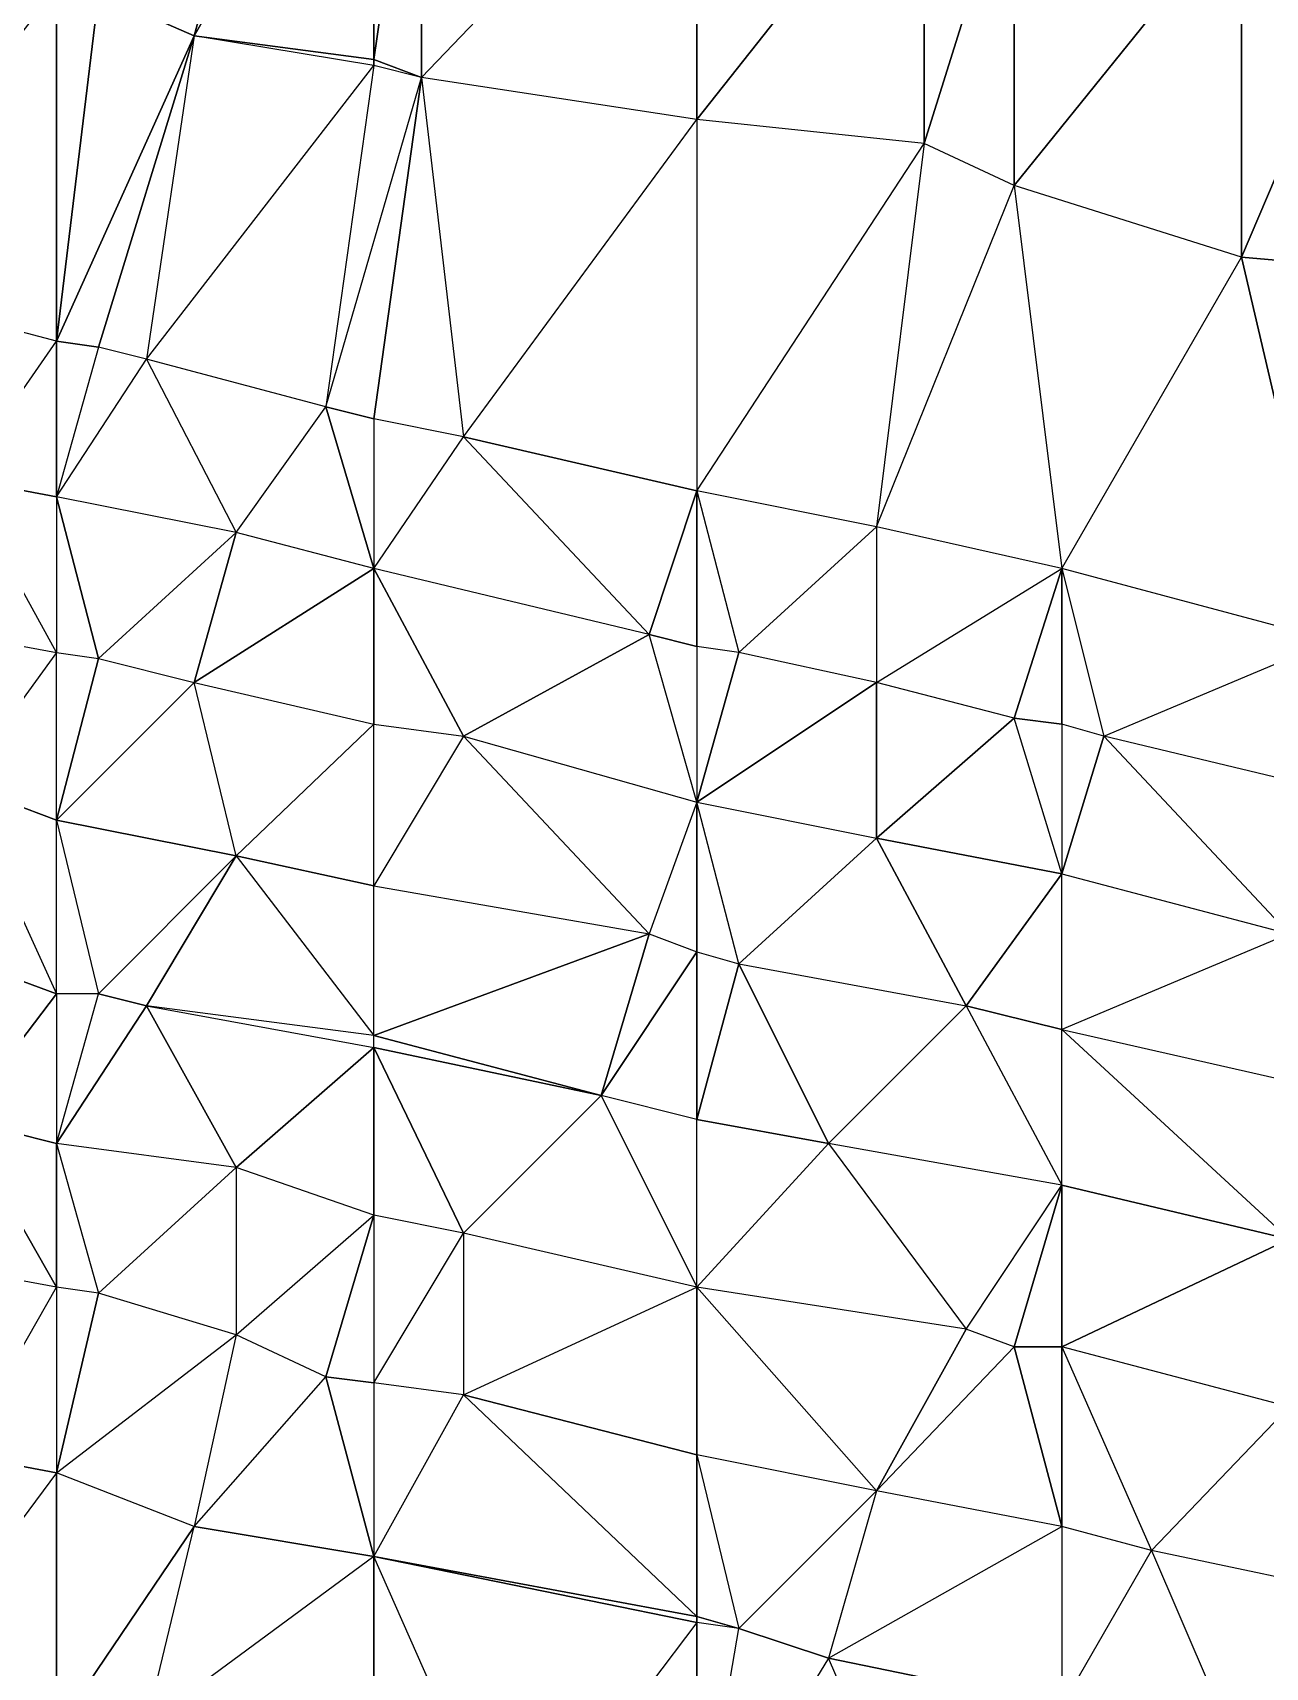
# Model space of a CAD drawing. Header units: metres. Extents: x 121.06818 to 121.07159, y 3.17836 to 3.18313.
# Drawn here: x 121.068493 to 121.068699, y 3.1799305 to 3.1802035 of the extents above; entities that cross this region are included whole.
import ezdxf

# ---------------------------------------------------------------- set-up
doc = ezdxf.new("R2010")
doc.units = ezdxf.units.M

msp = doc.modelspace()

# ---------------------------------------------------------------- linework, layer by layer
at = {"layer": 'DELAUNEY10015', "color": 252}
msp.add_3dface([(121.068634, 3.180095, 0.01012), (121.068665, 3.180114, 0.01013), (121.068634, 3.180121, 0.01013)], dxfattribs=at)
at = {"layer": 'DELAUNEY10033', "color": 252}
msp.add_3dface([(121.06855, 3.180114, 0.01012), (121.068527, 3.18012, 0.01012), (121.068542, 3.180141, 0.01013)], dxfattribs=at)
at = {"layer": 'DELAUNEY10034', "color": 252}
msp.add_3dface([(121.068611, 3.1801, 0.01012), (121.068634, 3.180121, 0.01013), (121.068604, 3.180127, 0.01013)], dxfattribs=at)
at = {"layer": 'DELAUNEY10035', "color": 252}
msp.add_3dface([(121.06871, 3.180102, 0.01013), (121.068665, 3.180114, 0.01013), (121.068695, 3.180166, 0.01015)], dxfattribs=at)
at = {"layer": 'DELAUNEY10052', "color": 252}
msp.add_3dface([(121.068497, 3.1801, 0.01011), (121.068481, 3.180129, 0.01012), (121.068497, 3.180126, 0.01012)], dxfattribs=at)
at = {"layer": 'DELAUNEY10053', "color": 252}
msp.add_3dface([(121.068504, 3.180099, 0.01011), (121.068527, 3.18012, 0.01012), (121.068497, 3.180126, 0.01012)], dxfattribs=at)
at = {"layer": 'DELAUNEY10054', "color": 252}
msp.add_3dface([(121.068596, 3.180103, 0.01012), (121.06855, 3.180114, 0.01012), (121.068565, 3.180136, 0.01013)], dxfattribs=at)
at = {"layer": 'DELAUNEY10055', "color": 252}
msp.add_3dface([(121.068665, 3.180114, 0.01013), (121.068634, 3.180121, 0.01013), (121.068657, 3.180178, 0.01015)], dxfattribs=at)
at = {"layer": 'DELAUNEY10082', "color": 252}
msp.add_3dface([(121.068497, 3.180126, 0.01012), (121.068481, 3.180129, 0.01012), (121.068497, 3.180152, 0.01013)], dxfattribs=at)
at = {"layer": 'DELAUNEY10083', "color": 252}
msp.add_3dface([(121.06855, 3.180114, 0.01012), (121.068565, 3.180136, 0.01013), (121.06855, 3.180139, 0.01013)], dxfattribs=at)
at = {"layer": 'DELAUNEY10084', "color": 252}
msp.add_3dface([(121.068596, 3.180103, 0.01012), (121.068565, 3.180136, 0.01013), (121.068604, 3.180127, 0.01013)], dxfattribs=at)
at = {"layer": 'DELAUNEY10101', "color": 252}
msp.add_3dface([(121.068527, 3.18012, 0.01012), (121.068497, 3.180126, 0.01012), (121.068512, 3.180149, 0.01013)], dxfattribs=at)
at = {"layer": 'DELAUNEY10113', "color": 252}
msp.add_3dface([(121.068634, 3.180121, 0.01013), (121.068604, 3.180127, 0.01013), (121.068642, 3.180185, 0.01015)], dxfattribs=at)
at = {"layer": 'DELAUNEY10123', "color": 252}
msp.add_3dface([(121.068604, 3.180127, 0.01013), (121.068565, 3.180136, 0.01013), (121.068604, 3.180189, 0.01015)], dxfattribs=at)
at = {"layer": 'DELAUNEY10154', "color": 252}
msp.add_3dface([(121.068527, 3.18012, 0.01012), (121.068542, 3.180141, 0.01013), (121.068512, 3.180149, 0.01013)], dxfattribs=at)
at = {"layer": 'DELAUNEY10155', "color": 252}
msp.add_3dface([(121.06855, 3.180114, 0.01012), (121.068542, 3.180141, 0.01013), (121.06855, 3.180139, 0.01013)], dxfattribs=at)
at = {"layer": 'DELAUNEY10166', "color": 252}
msp.add_3dface([(121.06855, 3.180139, 0.01013), (121.068542, 3.180141, 0.01013), (121.068558, 3.180196, 0.01015)], dxfattribs=at)
at = {"layer": 'DELAUNEY10167', "color": 252}
msp.add_3dface([(121.068565, 3.180136, 0.01013), (121.06855, 3.180139, 0.01013), (121.068558, 3.180196, 0.01015)], dxfattribs=at)
at = {"layer": 'DELAUNEY10177', "color": 252}
msp.add_3dface([(121.068497, 3.180126, 0.01012), (121.068512, 3.180149, 0.01013), (121.068504, 3.180151, 0.01013)], dxfattribs=at)
at = {"layer": 'DELAUNEY10200', "color": 252}
msp.add_3dface([(121.068665, 3.180114, 0.01013), (121.068695, 3.180166, 0.01015), (121.068657, 3.180178, 0.01015)], dxfattribs=at)
at = {"layer": 'DELAUNEY10201', "color": 252}
msp.add_3dface([(121.06871, 3.180102, 0.01013), (121.068695, 3.180166, 0.01015), (121.068718, 3.180164, 0.01015)], dxfattribs=at)
at = {"layer": 'DELAUNEY10218', "color": 252}
msp.add_3dface([(121.068718, 3.180164, 0.01015), (121.068695, 3.180166, 0.01015), (121.068718, 3.18022, 0.01016)], dxfattribs=at)
at = {"layer": 'DELAUNEY10240', "color": 252}
msp.add_3dface([(121.068481, 3.180129, 0.01012), (121.068497, 3.180152, 0.01013), (121.068459, 3.180162, 0.01013)], dxfattribs=at)
at = {"layer": 'DELAUNEY10241', "color": 252}
msp.add_3dface([(121.068497, 3.180126, 0.01012), (121.068497, 3.180152, 0.01013), (121.068504, 3.180151, 0.01013)], dxfattribs=at)
at = {"layer": 'DELAUNEY10263', "color": 252}
msp.add_3dface([(121.068504, 3.180151, 0.01013), (121.068497, 3.180152, 0.01013), (121.06852, 3.180203, 0.01015)], dxfattribs=at)
at = {"layer": 'DELAUNEY10264', "color": 252}
msp.add_3dface([(121.068512, 3.180149, 0.01013), (121.068504, 3.180151, 0.01013), (121.06852, 3.180203, 0.01015)], dxfattribs=at)
at = {"layer": 'DELAUNEY10265', "color": 252}
msp.add_3dface([(121.068542, 3.180141, 0.01013), (121.068512, 3.180149, 0.01013), (121.06855, 3.180198, 0.01015)], dxfattribs=at)
at = {"layer": 'DELAUNEY10294', "color": 252}
msp.add_3dface([(121.068634, 3.180121, 0.01013), (121.068657, 3.180178, 0.01015), (121.068642, 3.180185, 0.01015)], dxfattribs=at)
at = {"layer": 'DELAUNEY10320', "color": 252}
msp.add_3dface([(121.068695, 3.180166, 0.01015), (121.068657, 3.180178, 0.01015), (121.068695, 3.180225, 0.01016)], dxfattribs=at)
at = {"layer": 'DELAUNEY10343', "color": 252}
msp.add_3dface([(121.068497, 3.180152, 0.01013), (121.068459, 3.180162, 0.01013), (121.068497, 3.180211, 0.01015)], dxfattribs=at)
at = {"layer": 'DELAUNEY10363', "color": 252}
msp.add_3dface([(121.068604, 3.180127, 0.01013), (121.068642, 3.180185, 0.01015), (121.068604, 3.180189, 0.01015)], dxfattribs=at)
at = {"layer": 'DELAUNEY10364', "color": 252}
msp.add_3dface([(121.068657, 3.180178, 0.01015), (121.068642, 3.180185, 0.01015), (121.068657, 3.180233, 0.01016)], dxfattribs=at)
at = {"layer": 'DELAUNEY10375', "color": 252}
msp.add_3dface([(121.068565, 3.180136, 0.01013), (121.068604, 3.180189, 0.01015), (121.068558, 3.180196, 0.01015)], dxfattribs=at)
at = {"layer": 'DELAUNEY10397', "color": 252}
msp.add_3dface([(121.068642, 3.180185, 0.01015), (121.068604, 3.180189, 0.01015), (121.068642, 3.180237, 0.01016)], dxfattribs=at)
at = {"layer": 'DELAUNEY10443', "color": 252}
msp.add_3dface([(121.068542, 3.180141, 0.01013), (121.068558, 3.180196, 0.01015), (121.06855, 3.180198, 0.01015)], dxfattribs=at)
at = {"layer": 'DELAUNEY10457', "color": 252}
msp.add_3dface([(121.068604, 3.180189, 0.01015), (121.068558, 3.180196, 0.01015), (121.068604, 3.180244, 0.01016)], dxfattribs=at)
at = {"layer": 'DELAUNEY10475', "color": 252}
msp.add_3dface([(121.068512, 3.180149, 0.01013), (121.06855, 3.180198, 0.01015), (121.06852, 3.180203, 0.01015)], dxfattribs=at)
at = {"layer": 'DELAUNEY10476', "color": 252}
msp.add_3dface([(121.068558, 3.180196, 0.01015), (121.06855, 3.180198, 0.01015), (121.06855, 3.180199, 0.01015)], dxfattribs=at)
at = {"layer": 'DELAUNEY10506', "color": 252}
msp.add_3dface([(121.06855, 3.180198, 0.01015), (121.06852, 3.180203, 0.01015), (121.06855, 3.180199, 0.01015)], dxfattribs=at)
at = {"layer": 'DELAUNEY10535', "color": 252}
msp.add_3dface([(121.068459, 3.180162, 0.01013), (121.068497, 3.180211, 0.01015), (121.068466, 3.180224, 0.01015)], dxfattribs=at)
at = {"layer": 'DELAUNEY10536', "color": 252}
msp.add_3dface([(121.068497, 3.180152, 0.01013), (121.068497, 3.180211, 0.01015), (121.068504, 3.18021, 0.01015)], dxfattribs=at)
at = {"layer": 'DELAUNEY10537', "color": 252}
msp.add_3dface([(121.068497, 3.180152, 0.01013), (121.068504, 3.18021, 0.01015), (121.06852, 3.180203, 0.01015)], dxfattribs=at)
at = {"layer": 'DELAUNEY10559', "color": 252}
msp.add_3dface([(121.06852, 3.180203, 0.01015), (121.068504, 3.18021, 0.01015), (121.068535, 3.180258, 0.01016)], dxfattribs=at)
at = {"layer": 'DELAUNEY10632', "color": 252}
msp.add_3dface([(121.068718, 3.18022, 0.01016), (121.068695, 3.180166, 0.01015), (121.068695, 3.180225, 0.01016)], dxfattribs=at)
at = {"layer": 'DELAUNEY10661', "color": 252}
msp.add_3dface([(121.068695, 3.180225, 0.01016), (121.068657, 3.180178, 0.01015), (121.068657, 3.180233, 0.01016)], dxfattribs=at)
at = {"layer": 'DELAUNEY10679', "color": 252}
msp.add_3dface([(121.068558, 3.180196, 0.01015), (121.06855, 3.180199, 0.01015), (121.068558, 3.180254, 0.01016)], dxfattribs=at)
at = {"layer": 'DELAUNEY10691', "color": 252}
msp.add_3dface([(121.06855, 3.180199, 0.01015), (121.06852, 3.180203, 0.01015), (121.06855, 3.180255, 0.01016)], dxfattribs=at)
at = {"layer": 'DELAUNEY10730', "color": 252}
msp.add_3dface([(121.068657, 3.180233, 0.01016), (121.068642, 3.180185, 0.01015), (121.068642, 3.180237, 0.01016)], dxfattribs=at)
at = {"layer": 'DELAUNEY10780', "color": 252}
msp.add_3dface([(121.068642, 3.180237, 0.01016), (121.068604, 3.180189, 0.01015), (121.068604, 3.180244, 0.01016)], dxfattribs=at)
at = {"layer": 'DELAUNEY10814', "color": 252}
msp.add_3dface([(121.068604, 3.180244, 0.01016), (121.068558, 3.180196, 0.01015), (121.068558, 3.180254, 0.01016)], dxfattribs=at)
at = {"layer": 'DELAUNEY10857', "color": 252}
msp.add_3dface([(121.068558, 3.180254, 0.01016), (121.06855, 3.180199, 0.01015), (121.06855, 3.180255, 0.01016)], dxfattribs=at)
at = {"layer": 'DELAUNEY10875', "color": 252}
msp.add_3dface([(121.06855, 3.180255, 0.01016), (121.06852, 3.180203, 0.01015), (121.068535, 3.180258, 0.01016)], dxfattribs=at)
at = {"layer": 'DELAUNEY8283', "color": 252}
msp.add_3dface([(121.068604, 3.179896, 0.01005), (121.068642, 3.179895, 0.01005), (121.068626, 3.179932, 0.01006)], dxfattribs=at)
at = {"layer": 'DELAUNEY8321', "color": 252}
msp.add_3dface([(121.068573, 3.179897, 0.01005), (121.068604, 3.179896, 0.01005), (121.068604, 3.179938, 0.01006)], dxfattribs=at)
at = {"layer": 'DELAUNEY8436', "color": 252}
msp.add_3dface([(121.06855, 3.179906, 0.01005), (121.068573, 3.179897, 0.01005), (121.06855, 3.179949, 0.01006)], dxfattribs=at)
at = {"layer": 'DELAUNEY8521', "color": 252}
msp.add_3dface([(121.068459, 3.179893, 0.01005), (121.068497, 3.17992, 0.01005), (121.068474, 3.179932, 0.01005)], dxfattribs=at)
at = {"layer": 'DELAUNEY8522', "color": 252}
msp.add_3dface([(121.068497, 3.17992, 0.01005), (121.068512, 3.179921, 0.01005), (121.06852, 3.179954, 0.01006)], dxfattribs=at)
at = {"layer": 'DELAUNEY8523', "color": 252}
msp.add_3dface([(121.068512, 3.179921, 0.01005), (121.06855, 3.179906, 0.01005), (121.06855, 3.179949, 0.01006)], dxfattribs=at)
at = {"layer": 'DELAUNEY8565', "color": 252}
msp.add_3dface([(121.068718, 3.179913, 0.01006), (121.068695, 3.179915, 0.01006), (121.068718, 3.179942, 0.01007)], dxfattribs=at)
at = {"layer": 'DELAUNEY8613', "color": 252}
msp.add_3dface([(121.068665, 3.179924, 0.01006), (121.068642, 3.179895, 0.01005), (121.068626, 3.179932, 0.01006)], dxfattribs=at)
at = {"layer": 'DELAUNEY8631', "color": 252}
msp.add_3dface([(121.068626, 3.179932, 0.01006), (121.068604, 3.179896, 0.01005), (121.068611, 3.179937, 0.01006)], dxfattribs=at)
at = {"layer": 'DELAUNEY8632', "color": 252}
msp.add_3dface([(121.068695, 3.179915, 0.01006), (121.068665, 3.179924, 0.01006), (121.06868, 3.17995, 0.01007)], dxfattribs=at)
at = {"layer": 'DELAUNEY8653', "color": 252}
msp.add_3dface([(121.068474, 3.179932, 0.01005), (121.068497, 3.17992, 0.01005), (121.068497, 3.179963, 0.01006)], dxfattribs=at)
at = {"layer": 'DELAUNEY8685', "color": 252}
msp.add_3dface([(121.068604, 3.179938, 0.01006), (121.068573, 3.179897, 0.01005), (121.06855, 3.179949, 0.01006)], dxfattribs=at)
at = {"layer": 'DELAUNEY8686', "color": 252}
msp.add_3dface([(121.068604, 3.179938, 0.01006), (121.068604, 3.179896, 0.01005), (121.068611, 3.179937, 0.01006)], dxfattribs=at)
at = {"layer": 'DELAUNEY8706', "color": 252}
msp.add_3dface([(121.068611, 3.179937, 0.01006), (121.068604, 3.179938, 0.01006), (121.068604, 3.179939, 0.01006)], dxfattribs=at)
at = {"layer": 'DELAUNEY8707', "color": 252}
msp.add_3dface([(121.068626, 3.179932, 0.01006), (121.068611, 3.179937, 0.01006), (121.068634, 3.17996, 0.01007)], dxfattribs=at)
at = {"layer": 'DELAUNEY8708', "color": 252}
msp.add_3dface([(121.068665, 3.179924, 0.01006), (121.068626, 3.179932, 0.01006), (121.068665, 3.179954, 0.01007)], dxfattribs=at)
at = {"layer": 'DELAUNEY8767', "color": 252}
msp.add_3dface([(121.06855, 3.179949, 0.01006), (121.068512, 3.179921, 0.01005), (121.06852, 3.179954, 0.01006)], dxfattribs=at)
at = {"layer": 'DELAUNEY8768', "color": 252}
msp.add_3dface([(121.068695, 3.179915, 0.01006), (121.068718, 3.179942, 0.01007), (121.06868, 3.17995, 0.01007)], dxfattribs=at)
at = {"layer": 'DELAUNEY8783', "color": 252}
msp.add_3dface([(121.068604, 3.179938, 0.01006), (121.06855, 3.179949, 0.01006), (121.068604, 3.179939, 0.01006)], dxfattribs=at)
at = {"layer": 'DELAUNEY8784', "color": 252}
msp.add_3dface([(121.068665, 3.179924, 0.01006), (121.06868, 3.17995, 0.01007), (121.068665, 3.179954, 0.01007)], dxfattribs=at)
at = {"layer": 'DELAUNEY8810', "color": 252}
msp.add_3dface([(121.06855, 3.179949, 0.01006), (121.06852, 3.179954, 0.01006), (121.068542, 3.179979, 0.01007)], dxfattribs=at)
at = {"layer": 'DELAUNEY8820', "color": 252}
msp.add_3dface([(121.068604, 3.179939, 0.01006), (121.06855, 3.179949, 0.01006), (121.068565, 3.179976, 0.01007)], dxfattribs=at)
at = {"layer": 'DELAUNEY8821', "color": 252}
msp.add_3dface([(121.068626, 3.179932, 0.01006), (121.068665, 3.179954, 0.01007), (121.068634, 3.17996, 0.01007)], dxfattribs=at)
at = {"layer": 'DELAUNEY8822', "color": 252}
msp.add_3dface([(121.068718, 3.179942, 0.01007), (121.06868, 3.17995, 0.01007), (121.068703, 3.179974, 0.01008)], dxfattribs=at)
at = {"layer": 'DELAUNEY8842', "color": 252}
msp.add_3dface([(121.068497, 3.179963, 0.01006), (121.068497, 3.17992, 0.01005), (121.06852, 3.179954, 0.01006)], dxfattribs=at)
at = {"layer": 'DELAUNEY8843', "color": 252}
msp.add_3dface([(121.068611, 3.179937, 0.01006), (121.068604, 3.179939, 0.01006), (121.068604, 3.179966, 0.01007)], dxfattribs=at)
at = {"layer": 'DELAUNEY8844', "color": 252}
msp.add_3dface([(121.06868, 3.17995, 0.01007), (121.068665, 3.179954, 0.01007), (121.068665, 3.179984, 0.01008)], dxfattribs=at)
at = {"layer": 'DELAUNEY8857', "color": 252}
msp.add_3dface([(121.068497, 3.179963, 0.01006), (121.068474, 3.179932, 0.01005), (121.068481, 3.179966, 0.01006)], dxfattribs=at)
at = {"layer": 'DELAUNEY8858', "color": 252}
msp.add_3dface([(121.06852, 3.179954, 0.01006), (121.068497, 3.179963, 0.01006), (121.068527, 3.179986, 0.01007)], dxfattribs=at)
at = {"layer": 'DELAUNEY8879', "color": 252}
msp.add_3dface([(121.068665, 3.179954, 0.01007), (121.068634, 3.17996, 0.01007), (121.068657, 3.179984, 0.01008)], dxfattribs=at)
at = {"layer": 'DELAUNEY8903', "color": 252}
msp.add_3dface([(121.068497, 3.179963, 0.01006), (121.068481, 3.179966, 0.01006), (121.068497, 3.179994, 0.01007)], dxfattribs=at)
at = {"layer": 'DELAUNEY8904', "color": 252}
msp.add_3dface([(121.068611, 3.179937, 0.01006), (121.068634, 3.17996, 0.01007), (121.068604, 3.179966, 0.01007)], dxfattribs=at)
at = {"layer": 'DELAUNEY8922', "color": 252}
msp.add_3dface([(121.06855, 3.179949, 0.01006), (121.068565, 3.179976, 0.01007), (121.06855, 3.179978, 0.01007)], dxfattribs=at)
at = {"layer": 'DELAUNEY8923', "color": 252}
msp.add_3dface([(121.068604, 3.179939, 0.01006), (121.068565, 3.179976, 0.01007), (121.068604, 3.179966, 0.01007)], dxfattribs=at)
at = {"layer": 'DELAUNEY8939', "color": 252}
msp.add_3dface([(121.068604, 3.179966, 0.01007), (121.068565, 3.179976, 0.01007), (121.068604, 3.179994, 0.01008)], dxfattribs=at)
at = {"layer": 'DELAUNEY8940', "color": 252}
msp.add_3dface([(121.06868, 3.17995, 0.01007), (121.068703, 3.179974, 0.01008), (121.068665, 3.179984, 0.01008)], dxfattribs=at)
at = {"layer": 'DELAUNEY8957', "color": 252}
msp.add_3dface([(121.068634, 3.17996, 0.01007), (121.068604, 3.179966, 0.01007), (121.068604, 3.179994, 0.01008)], dxfattribs=at)
at = {"layer": 'DELAUNEY8985', "color": 252}
msp.add_3dface([(121.06852, 3.179954, 0.01006), (121.068542, 3.179979, 0.01007), (121.068527, 3.179986, 0.01007)], dxfattribs=at)
at = {"layer": 'DELAUNEY8986', "color": 252}
msp.add_3dface([(121.06855, 3.179949, 0.01006), (121.068542, 3.179979, 0.01007), (121.06855, 3.179978, 0.01007)], dxfattribs=at)
at = {"layer": 'DELAUNEY9027', "color": 252}
msp.add_3dface([(121.06855, 3.179978, 0.01007), (121.068542, 3.179979, 0.01007), (121.06855, 3.180006, 0.01008)], dxfattribs=at)
at = {"layer": 'DELAUNEY9028', "color": 252}
msp.add_3dface([(121.068565, 3.179976, 0.01007), (121.06855, 3.179978, 0.01007), (121.068565, 3.180003, 0.01008)], dxfattribs=at)
at = {"layer": 'DELAUNEY9029', "color": 252}
msp.add_3dface([(121.068634, 3.17996, 0.01007), (121.068657, 3.179984, 0.01008), (121.068649, 3.179987, 0.01008)], dxfattribs=at)
at = {"layer": 'DELAUNEY9030', "color": 252}
msp.add_3dface([(121.068665, 3.179954, 0.01007), (121.068657, 3.179984, 0.01008), (121.068665, 3.179984, 0.01008)], dxfattribs=at)
at = {"layer": 'DELAUNEY9068', "color": 252}
msp.add_3dface([(121.068542, 3.179979, 0.01007), (121.068527, 3.179986, 0.01007), (121.06855, 3.180006, 0.01008)], dxfattribs=at)
at = {"layer": 'DELAUNEY9069', "color": 252}
msp.add_3dface([(121.068634, 3.17996, 0.01007), (121.068649, 3.179987, 0.01008), (121.068604, 3.179994, 0.01008)], dxfattribs=at)
at = {"layer": 'DELAUNEY9070', "color": 252}
msp.add_3dface([(121.068665, 3.179984, 0.01008), (121.068657, 3.179984, 0.01008), (121.068665, 3.180011, 0.01009)], dxfattribs=at)
at = {"layer": 'DELAUNEY9092', "color": 252}
msp.add_3dface([(121.068497, 3.179963, 0.01006), (121.068527, 3.179986, 0.01007), (121.068504, 3.179993, 0.01007)], dxfattribs=at)
at = {"layer": 'DELAUNEY9093', "color": 252}
msp.add_3dface([(121.068657, 3.179984, 0.01008), (121.068649, 3.179987, 0.01008), (121.068665, 3.180011, 0.01009)], dxfattribs=at)
at = {"layer": 'DELAUNEY9094', "color": 252}
msp.add_3dface([(121.068703, 3.179974, 0.01008), (121.068665, 3.179984, 0.01008), (121.068703, 3.180002, 0.01009)], dxfattribs=at)
at = {"layer": 'DELAUNEY9107', "color": 252}
msp.add_3dface([(121.068497, 3.179963, 0.01006), (121.068504, 3.179993, 0.01007), (121.068497, 3.179994, 0.01007)], dxfattribs=at)
at = {"layer": 'DELAUNEY9108', "color": 252}
msp.add_3dface([(121.068527, 3.179986, 0.01007), (121.068504, 3.179993, 0.01007), (121.068527, 3.180014, 0.01008)], dxfattribs=at)
at = {"layer": 'DELAUNEY9119', "color": 252}
msp.add_3dface([(121.068481, 3.179966, 0.01006), (121.068497, 3.179994, 0.01007), (121.068459, 3.180001, 0.01007)], dxfattribs=at)
at = {"layer": 'DELAUNEY9127', "color": 252}
msp.add_3dface([(121.068504, 3.179993, 0.01007), (121.068497, 3.179994, 0.01007), (121.068497, 3.180018, 0.01008)], dxfattribs=at)
at = {"layer": 'DELAUNEY9128', "color": 252}
msp.add_3dface([(121.068565, 3.179976, 0.01007), (121.068604, 3.179994, 0.01008), (121.068565, 3.180003, 0.01008)], dxfattribs=at)
at = {"layer": 'DELAUNEY9154', "color": 252}
msp.add_3dface([(121.068649, 3.179987, 0.01008), (121.068604, 3.179994, 0.01008), (121.068626, 3.180018, 0.01009)], dxfattribs=at)
at = {"layer": 'DELAUNEY9177', "color": 252}
msp.add_3dface([(121.068703, 3.180002, 0.01009), (121.068665, 3.179984, 0.01008), (121.068665, 3.180011, 0.01009)], dxfattribs=at)
at = {"layer": 'DELAUNEY9193', "color": 252}
msp.add_3dface([(121.068497, 3.179994, 0.01007), (121.068459, 3.180001, 0.01007), (121.068481, 3.180022, 0.01008)], dxfattribs=at)
at = {"layer": 'DELAUNEY9194', "color": 252}
msp.add_3dface([(121.06855, 3.179978, 0.01007), (121.068565, 3.180003, 0.01008), (121.06855, 3.180006, 0.01008)], dxfattribs=at)
at = {"layer": 'DELAUNEY9214', "color": 252}
msp.add_3dface([(121.068604, 3.179994, 0.01008), (121.068565, 3.180003, 0.01008), (121.068588, 3.180026, 0.01009)], dxfattribs=at)
at = {"layer": 'DELAUNEY9228', "color": 252}
msp.add_3dface([(121.068527, 3.179986, 0.01007), (121.06855, 3.180006, 0.01008), (121.068527, 3.180014, 0.01008)], dxfattribs=at)
at = {"layer": 'DELAUNEY9229', "color": 252}
msp.add_3dface([(121.068565, 3.180003, 0.01008), (121.06855, 3.180006, 0.01008), (121.06855, 3.180034, 0.01009)], dxfattribs=at)
at = {"layer": 'DELAUNEY9230', "color": 252}
msp.add_3dface([(121.068626, 3.180018, 0.01009), (121.068604, 3.179994, 0.01008), (121.068604, 3.180022, 0.01009)], dxfattribs=at)
at = {"layer": 'DELAUNEY9231', "color": 252}
msp.add_3dface([(121.068626, 3.180018, 0.01009), (121.068649, 3.179987, 0.01008), (121.068665, 3.180011, 0.01009)], dxfattribs=at)
at = {"layer": 'DELAUNEY9260', "color": 252}
msp.add_3dface([(121.068504, 3.179993, 0.01007), (121.068527, 3.180014, 0.01008), (121.068497, 3.180018, 0.01008)], dxfattribs=at)
at = {"layer": 'DELAUNEY9261', "color": 252}
msp.add_3dface([(121.068703, 3.180002, 0.01009), (121.068665, 3.180011, 0.01009), (121.068665, 3.180037, 0.0101)], dxfattribs=at)
at = {"layer": 'DELAUNEY9275', "color": 252}
msp.add_3dface([(121.068497, 3.179994, 0.01007), (121.068481, 3.180022, 0.01008), (121.068497, 3.180018, 0.01008)], dxfattribs=at)
at = {"layer": 'DELAUNEY9276', "color": 252}
msp.add_3dface([(121.06855, 3.180006, 0.01008), (121.068527, 3.180014, 0.01008), (121.06855, 3.180034, 0.01009)], dxfattribs=at)
at = {"layer": 'DELAUNEY9290', "color": 252}
msp.add_3dface([(121.068588, 3.180026, 0.01009), (121.068565, 3.180003, 0.01008), (121.06855, 3.180034, 0.01009)], dxfattribs=at)
at = {"layer": 'DELAUNEY9291', "color": 252}
msp.add_3dface([(121.068588, 3.180026, 0.01009), (121.068604, 3.179994, 0.01008), (121.068604, 3.180022, 0.01009)], dxfattribs=at)
at = {"layer": 'DELAUNEY9306', "color": 252}
msp.add_3dface([(121.068665, 3.180011, 0.01009), (121.068626, 3.180018, 0.01009), (121.068649, 3.180041, 0.0101)], dxfattribs=at)
at = {"layer": 'DELAUNEY9325', "color": 252}
msp.add_3dface([(121.068497, 3.180018, 0.01008), (121.068481, 3.180022, 0.01008), (121.068497, 3.180043, 0.01009)], dxfattribs=at)
at = {"layer": 'DELAUNEY9326', "color": 252}
msp.add_3dface([(121.068604, 3.180022, 0.01009), (121.068588, 3.180026, 0.01009), (121.068604, 3.18005, 0.0101)], dxfattribs=at)
at = {"layer": 'DELAUNEY9340', "color": 252}
msp.add_3dface([(121.068527, 3.180014, 0.01008), (121.068497, 3.180018, 0.01008), (121.068512, 3.180041, 0.01009)], dxfattribs=at)
at = {"layer": 'DELAUNEY9341', "color": 252}
msp.add_3dface([(121.068626, 3.180018, 0.01009), (121.068604, 3.180022, 0.01009), (121.068611, 3.180048, 0.0101)], dxfattribs=at)
at = {"layer": 'DELAUNEY9342', "color": 252}
msp.add_3dface([(121.068718, 3.180025, 0.0101), (121.068703, 3.180002, 0.01009), (121.068665, 3.180037, 0.0101)], dxfattribs=at)
at = {"layer": 'DELAUNEY9409', "color": 252}
msp.add_3dface([(121.06855, 3.180034, 0.01009), (121.068527, 3.180014, 0.01008), (121.068512, 3.180041, 0.01009)], dxfattribs=at)
at = {"layer": 'DELAUNEY9410', "color": 252}
msp.add_3dface([(121.068649, 3.180041, 0.0101), (121.068626, 3.180018, 0.01009), (121.068611, 3.180048, 0.0101)], dxfattribs=at)
at = {"layer": 'DELAUNEY9411', "color": 252}
msp.add_3dface([(121.068649, 3.180041, 0.0101), (121.068665, 3.180011, 0.01009), (121.068665, 3.180037, 0.0101)], dxfattribs=at)
at = {"layer": 'DELAUNEY9426', "color": 252}
msp.add_3dface([(121.068512, 3.180041, 0.01009), (121.068497, 3.180018, 0.01008), (121.068504, 3.180043, 0.01009)], dxfattribs=at)
at = {"layer": 'DELAUNEY9448', "color": 252}
msp.add_3dface([(121.068588, 3.180026, 0.01009), (121.06855, 3.180034, 0.01009), (121.06855, 3.180036, 0.01009)], dxfattribs=at)
at = {"layer": 'DELAUNEY9449', "color": 252}
msp.add_3dface([(121.068649, 3.180041, 0.0101), (121.068665, 3.180037, 0.0101), (121.068665, 3.180063, 0.01011)], dxfattribs=at)
at = {"layer": 'DELAUNEY9464', "color": 252}
msp.add_3dface([(121.068665, 3.180037, 0.0101), (121.068718, 3.180025, 0.0101), (121.068703, 3.180053, 0.01011)], dxfattribs=at)
at = {"layer": 'DELAUNEY9465', "color": 252}
msp.add_3dface([(121.068703, 3.180053, 0.01011), (121.068665, 3.180037, 0.0101), (121.068665, 3.180063, 0.01011)], dxfattribs=at)
at = {"layer": 'DELAUNEY9482', "color": 252}
msp.add_3dface([(121.068497, 3.180043, 0.01009), (121.068481, 3.180022, 0.01008), (121.068459, 3.180057, 0.01009)], dxfattribs=at)
at = {"layer": 'DELAUNEY9483', "color": 252}
msp.add_3dface([(121.068497, 3.180043, 0.01009), (121.068497, 3.180018, 0.01008), (121.068504, 3.180043, 0.01009)], dxfattribs=at)
at = {"layer": 'DELAUNEY9484', "color": 252}
msp.add_3dface([(121.068512, 3.180041, 0.01009), (121.068504, 3.180043, 0.01009), (121.068527, 3.180066, 0.0101)], dxfattribs=at)
at = {"layer": 'DELAUNEY9503', "color": 252}
msp.add_3dface([(121.068504, 3.180043, 0.01009), (121.068497, 3.180043, 0.01009), (121.068497, 3.180072, 0.0101)], dxfattribs=at)
at = {"layer": 'DELAUNEY9504', "color": 252}
msp.add_3dface([(121.06855, 3.180034, 0.01009), (121.06855, 3.180036, 0.01009), (121.068512, 3.180041, 0.01009)], dxfattribs=at)
at = {"layer": 'DELAUNEY9505', "color": 252}
msp.add_3dface([(121.068611, 3.180048, 0.0101), (121.068604, 3.180022, 0.01009), (121.068604, 3.18005, 0.0101)], dxfattribs=at)
at = {"layer": 'DELAUNEY9527', "color": 252}
msp.add_3dface([(121.06855, 3.180036, 0.01009), (121.068512, 3.180041, 0.01009), (121.068527, 3.180066, 0.0101)], dxfattribs=at)
at = {"layer": 'DELAUNEY9528', "color": 252}
msp.add_3dface([(121.068604, 3.18005, 0.0101), (121.068588, 3.180026, 0.01009), (121.068596, 3.180053, 0.0101)], dxfattribs=at)
at = {"layer": 'DELAUNEY9539', "color": 252}
msp.add_3dface([(121.068588, 3.180026, 0.01009), (121.06855, 3.180036, 0.01009), (121.068596, 3.180053, 0.0101)], dxfattribs=at)
at = {"layer": 'DELAUNEY9540', "color": 252}
msp.add_3dface([(121.068604, 3.18005, 0.0101), (121.068611, 3.180048, 0.0101), (121.068604, 3.180075, 0.01011)], dxfattribs=at)
at = {"layer": 'DELAUNEY9554', "color": 252}
msp.add_3dface([(121.068596, 3.180053, 0.0101), (121.068604, 3.18005, 0.0101), (121.068604, 3.180075, 0.01011)], dxfattribs=at)
at = {"layer": 'DELAUNEY9555', "color": 252}
msp.add_3dface([(121.068611, 3.180048, 0.0101), (121.068649, 3.180041, 0.0101), (121.068634, 3.180069, 0.01011)], dxfattribs=at)
at = {"layer": 'DELAUNEY9571', "color": 252}
msp.add_3dface([(121.068497, 3.180043, 0.01009), (121.068459, 3.180057, 0.01009), (121.068481, 3.180078, 0.0101)], dxfattribs=at)
at = {"layer": 'DELAUNEY9594', "color": 252}
msp.add_3dface([(121.068527, 3.180066, 0.0101), (121.06855, 3.180036, 0.01009), (121.06855, 3.180061, 0.0101)], dxfattribs=at)
at = {"layer": 'DELAUNEY9595', "color": 252}
msp.add_3dface([(121.068596, 3.180053, 0.0101), (121.06855, 3.180036, 0.01009), (121.06855, 3.180061, 0.0101)], dxfattribs=at)
at = {"layer": 'DELAUNEY9634', "color": 252}
msp.add_3dface([(121.068527, 3.180066, 0.0101), (121.06855, 3.180061, 0.0101), (121.06855, 3.180088, 0.01011)], dxfattribs=at)
at = {"layer": 'DELAUNEY9635', "color": 252}
msp.add_3dface([(121.06855, 3.180061, 0.0101), (121.068596, 3.180053, 0.0101), (121.068565, 3.180086, 0.01011)], dxfattribs=at)
at = {"layer": 'DELAUNEY9636', "color": 252}
msp.add_3dface([(121.068634, 3.180069, 0.01011), (121.068611, 3.180048, 0.0101), (121.068604, 3.180075, 0.01011)], dxfattribs=at)
at = {"layer": 'DELAUNEY9637', "color": 252}
msp.add_3dface([(121.068634, 3.180069, 0.01011), (121.068649, 3.180041, 0.0101), (121.068665, 3.180063, 0.01011)], dxfattribs=at)
at = {"layer": 'DELAUNEY9659', "color": 252}
msp.add_3dface([(121.068665, 3.180063, 0.01011), (121.068703, 3.180053, 0.01011), (121.068672, 3.180086, 0.01012)], dxfattribs=at)
at = {"layer": 'DELAUNEY9680', "color": 252}
msp.add_3dface([(121.068481, 3.180078, 0.0101), (121.068497, 3.180043, 0.01009), (121.068497, 3.180072, 0.0101)], dxfattribs=at)
at = {"layer": 'DELAUNEY9681', "color": 252}
msp.add_3dface([(121.068497, 3.180072, 0.0101), (121.068504, 3.180043, 0.01009), (121.068527, 3.180066, 0.0101)], dxfattribs=at)
at = {"layer": 'DELAUNEY9699', "color": 252}
msp.add_3dface([(121.068481, 3.180078, 0.0101), (121.068497, 3.180072, 0.0101), (121.068497, 3.1801, 0.01011)], dxfattribs=at)
at = {"layer": 'DELAUNEY9700', "color": 252}
msp.add_3dface([(121.068634, 3.180069, 0.01011), (121.068665, 3.180063, 0.01011), (121.068657, 3.180089, 0.01012)], dxfattribs=at)
at = {"layer": 'DELAUNEY9720', "color": 252}
msp.add_3dface([(121.068497, 3.180072, 0.0101), (121.068527, 3.180066, 0.0101), (121.06852, 3.180095, 0.01011)], dxfattribs=at)
at = {"layer": 'DELAUNEY9721', "color": 252}
msp.add_3dface([(121.068604, 3.180075, 0.01011), (121.068596, 3.180053, 0.0101), (121.068565, 3.180086, 0.01011)], dxfattribs=at)
at = {"layer": 'DELAUNEY9732', "color": 252}
msp.add_3dface([(121.068565, 3.180086, 0.01011), (121.06855, 3.180061, 0.0101), (121.06855, 3.180088, 0.01011)], dxfattribs=at)
at = {"layer": 'DELAUNEY9733', "color": 252}
msp.add_3dface([(121.068703, 3.180053, 0.01011), (121.068718, 3.180075, 0.01012), (121.068672, 3.180086, 0.01012)], dxfattribs=at)
at = {"layer": 'DELAUNEY9747', "color": 252}
msp.add_3dface([(121.068604, 3.180075, 0.01011), (121.068634, 3.180069, 0.01011), (121.068634, 3.180095, 0.01012)], dxfattribs=at)
at = {"layer": 'DELAUNEY9769', "color": 252}
msp.add_3dface([(121.068665, 3.180063, 0.01011), (121.068672, 3.180086, 0.01012), (121.068665, 3.180088, 0.01012)], dxfattribs=at)
at = {"layer": 'DELAUNEY9781', "color": 252}
msp.add_3dface([(121.068565, 3.180086, 0.01011), (121.068604, 3.180075, 0.01011), (121.068596, 3.180103, 0.01012)], dxfattribs=at)
at = {"layer": 'DELAUNEY9793', "color": 252}
msp.add_3dface([(121.06855, 3.180088, 0.01011), (121.068527, 3.180066, 0.0101), (121.06852, 3.180095, 0.01011)], dxfattribs=at)
at = {"layer": 'DELAUNEY9794', "color": 252}
msp.add_3dface([(121.068634, 3.180069, 0.01011), (121.068657, 3.180089, 0.01012), (121.068634, 3.180095, 0.01012)], dxfattribs=at)
at = {"layer": 'DELAUNEY9795', "color": 252}
msp.add_3dface([(121.068665, 3.180063, 0.01011), (121.068657, 3.180089, 0.01012), (121.068665, 3.180088, 0.01012)], dxfattribs=at)
at = {"layer": 'DELAUNEY9805', "color": 252}
msp.add_3dface([(121.06855, 3.180088, 0.01011), (121.068565, 3.180086, 0.01011), (121.06855, 3.180114, 0.01012)], dxfattribs=at)
at = {"layer": 'DELAUNEY9822', "color": 252}
msp.add_3dface([(121.06852, 3.180095, 0.01011), (121.068497, 3.180072, 0.0101), (121.068504, 3.180099, 0.01011)], dxfattribs=at)
at = {"layer": 'DELAUNEY9823', "color": 252}
msp.add_3dface([(121.068665, 3.180088, 0.01012), (121.068657, 3.180089, 0.01012), (121.068665, 3.180114, 0.01013)], dxfattribs=at)
at = {"layer": 'DELAUNEY9824', "color": 252}
msp.add_3dface([(121.068672, 3.180086, 0.01012), (121.068665, 3.180088, 0.01012), (121.068665, 3.180114, 0.01013)], dxfattribs=at)
at = {"layer": 'DELAUNEY9825', "color": 252}
msp.add_3dface([(121.068718, 3.180075, 0.01012), (121.068672, 3.180086, 0.01012), (121.06871, 3.180102, 0.01013)], dxfattribs=at)
at = {"layer": 'DELAUNEY9841', "color": 252}
msp.add_3dface([(121.068604, 3.180075, 0.01011), (121.068634, 3.180095, 0.01012), (121.068611, 3.1801, 0.01012)], dxfattribs=at)
at = {"layer": 'DELAUNEY9863', "color": 252}
msp.add_3dface([(121.068504, 3.180099, 0.01011), (121.068497, 3.180072, 0.0101), (121.068497, 3.1801, 0.01011)], dxfattribs=at)
at = {"layer": 'DELAUNEY9864', "color": 252}
msp.add_3dface([(121.068657, 3.180089, 0.01012), (121.068634, 3.180095, 0.01012), (121.068665, 3.180114, 0.01013)], dxfattribs=at)
at = {"layer": 'DELAUNEY9865', "color": 252}
msp.add_3dface([(121.068672, 3.180086, 0.01012), (121.06871, 3.180102, 0.01013), (121.068665, 3.180114, 0.01013)], dxfattribs=at)
at = {"layer": 'DELAUNEY9890', "color": 252}
msp.add_3dface([(121.068497, 3.1801, 0.01011), (121.068481, 3.180078, 0.0101), (121.068459, 3.180107, 0.01011)], dxfattribs=at)
at = {"layer": 'DELAUNEY9891', "color": 252}
msp.add_3dface([(121.068504, 3.180099, 0.01011), (121.06852, 3.180095, 0.01011), (121.068527, 3.18012, 0.01012)], dxfattribs=at)
at = {"layer": 'DELAUNEY9892', "color": 252}
msp.add_3dface([(121.06852, 3.180095, 0.01011), (121.06855, 3.180088, 0.01011), (121.06855, 3.180114, 0.01012)], dxfattribs=at)
at = {"layer": 'DELAUNEY9893', "color": 252}
msp.add_3dface([(121.068565, 3.180086, 0.01011), (121.068596, 3.180103, 0.01012), (121.06855, 3.180114, 0.01012)], dxfattribs=at)
at = {"layer": 'DELAUNEY9894', "color": 252}
msp.add_3dface([(121.068604, 3.180075, 0.01011), (121.068596, 3.180103, 0.01012), (121.068604, 3.180101, 0.01012)], dxfattribs=at)
at = {"layer": 'DELAUNEY9895', "color": 252}
msp.add_3dface([(121.068604, 3.180075, 0.01011), (121.068611, 3.1801, 0.01012), (121.068604, 3.180101, 0.01012)], dxfattribs=at)
at = {"layer": 'DELAUNEY9896', "color": 252}
msp.add_3dface([(121.068634, 3.180095, 0.01012), (121.068611, 3.1801, 0.01012), (121.068634, 3.180121, 0.01013)], dxfattribs=at)
at = {"layer": 'DELAUNEY9915', "color": 252}
msp.add_3dface([(121.068497, 3.1801, 0.01011), (121.068504, 3.180099, 0.01011), (121.068497, 3.180126, 0.01012)], dxfattribs=at)
at = {"layer": 'DELAUNEY9936', "color": 252}
msp.add_3dface([(121.068604, 3.180101, 0.01012), (121.068596, 3.180103, 0.01012), (121.068604, 3.180127, 0.01013)], dxfattribs=at)
at = {"layer": 'DELAUNEY9937', "color": 252}
msp.add_3dface([(121.068611, 3.1801, 0.01012), (121.068604, 3.180101, 0.01012), (121.068604, 3.180127, 0.01013)], dxfattribs=at)
at = {"layer": 'DELAUNEY9992', "color": 252}
msp.add_3dface([(121.068459, 3.180107, 0.01011), (121.068497, 3.1801, 0.01011), (121.068481, 3.180129, 0.01012)], dxfattribs=at)
at = {"layer": 'DELAUNEY9993', "color": 252}
msp.add_3dface([(121.06852, 3.180095, 0.01011), (121.06855, 3.180114, 0.01012), (121.068527, 3.18012, 0.01012)], dxfattribs=at)

doc.saveas('drawing.dxf')
